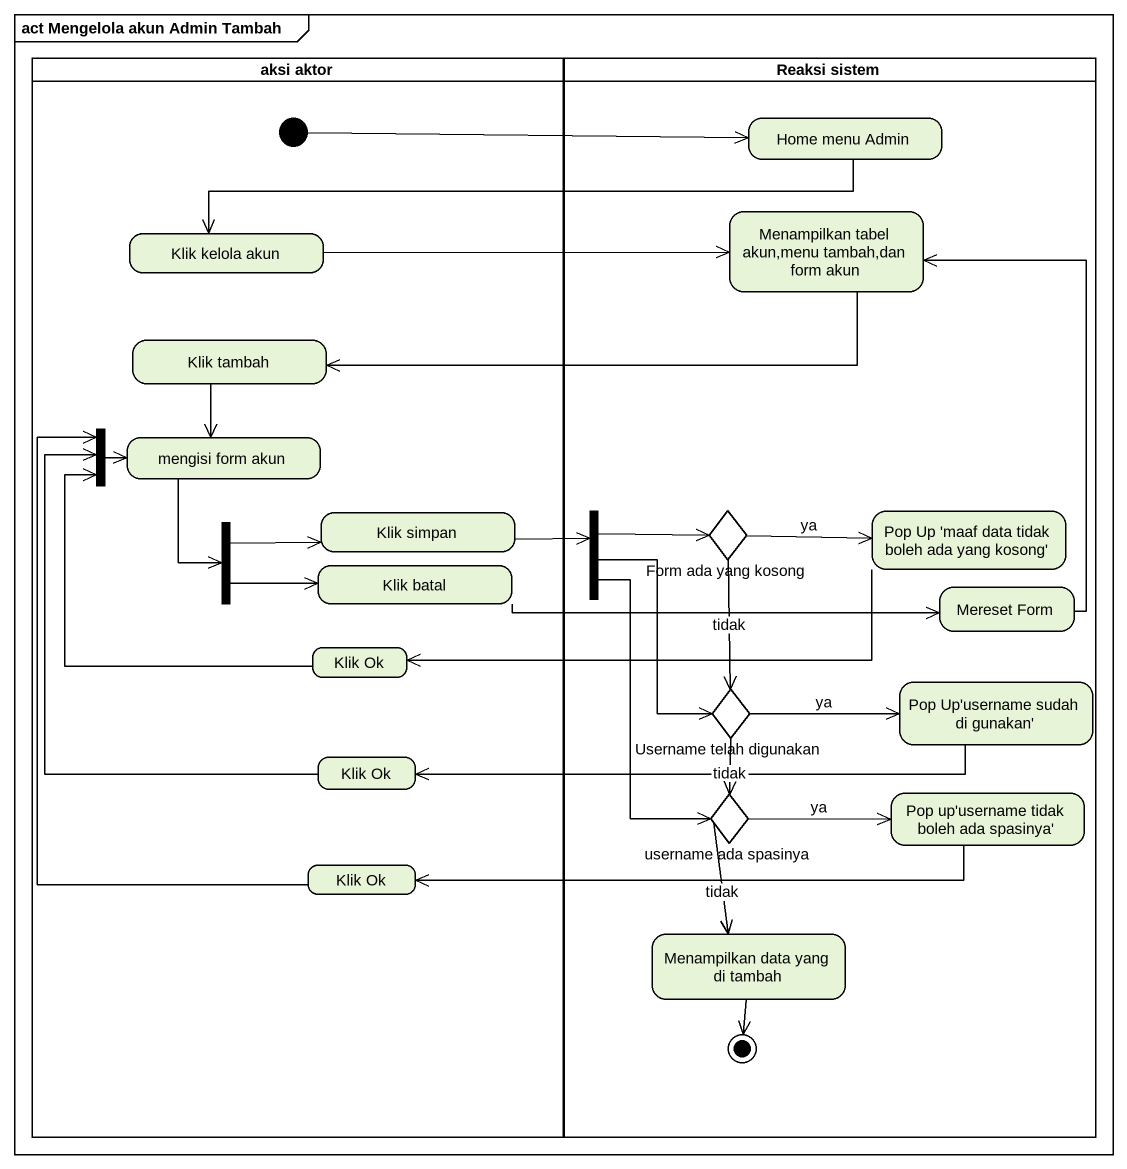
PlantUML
@startuml
mainframe act Mengelola akun Admin Tambah
hide empty description
state "aksi aktor" as aksi_aktor <<partition>> {
  state initial1 <<start>>
  state "Klik kelola akun" as Klik_kelola_akun
  state "Klik tambah" as Klik_tambah
  state fork1 <<join>>
  state "mengisi form akun" as mengisi_form_akun
  state fork2 <<fork>>
  state "Klik batal" as Klik_batal
  state "Klik simpan" as Klik_simpan
  state "Klik Ok" as Klik_Ok
  state "Klik Ok" as Klik_Ok_2
  state "Klik Ok" as Klik_Ok_3
}
state "Reaksi sistem" as Reaksi_sistem <<partition>> {
  state "Home menu Admin" as Home_menu_Admin
  state "Menampilkan tabel akun,menu tambah,dan form akun" as Menampilkan_tabel_akun_menu
  state fork3 <<fork>>
  state "Form ada yang kosong" as Form_ada_yang_kosong <<choice>>
  state "Pop Up 'maaf data tidak boleh ada yang kosong'" as Pop_Up_maaf_data_tidak
  state "Mereset Form" as Mereset_Form
  state "Username telah digunakan" as Username_telah_digunakan <<choice>>
  state "Pop Up'username sudah di gunakan'" as Pop_Up_username_sudah_di
  state "username ada spasinya" as username_ada_spasinya <<choice>>
  state "Pop up'username tidak boleh ada spasinya'" as Pop_up_username_tidak_boleh
  state "Menampilkan data yang di tambah" as Menampilkan_data_yang_di
  Menampilkan_data_yang_di --> [*]
}
initial1 -right-> Home_menu_Admin
Home_menu_Admin -left-> Klik_kelola_akun
Klik_kelola_akun -right-> Menampilkan_tabel_akun_menu
Menampilkan_tabel_akun_menu -left-> Klik_tambah
Klik_tambah --> mengisi_form_akun
fork1 -right-> mengisi_form_akun
mengisi_form_akun --> fork2
fork2 -right-> Klik_batal
fork2 -right-> Klik_simpan
Klik_batal -right-> Mereset_Form
Klik_simpan -right-> fork3
fork3 -right-> Form_ada_yang_kosong
fork3 --> Username_telah_digunakan
fork3 --> username_ada_spasinya
Form_ada_yang_kosong -right-> Pop_Up_maaf_data_tidak : ya
Form_ada_yang_kosong --> Username_telah_digunakan : tidak
Pop_Up_maaf_data_tidak -left-> Klik_Ok
Mereset_Form -up-> Menampilkan_tabel_akun_menu
Klik_Ok -up-> fork1
Username_telah_digunakan -right-> Pop_Up_username_sudah_di : ya
Username_telah_digunakan --> username_ada_spasinya : tidak
Pop_Up_username_sudah_di -left-> Klik_Ok_2
Klik_Ok_2 -up-> fork1
username_ada_spasinya -right-> Pop_up_username_tidak_boleh : ya
username_ada_spasinya --> Menampilkan_data_yang_di : tidak
Pop_up_username_tidak_boleh -left-> Klik_Ok_3
Klik_Ok_3 -up-> fork1
@enduml
